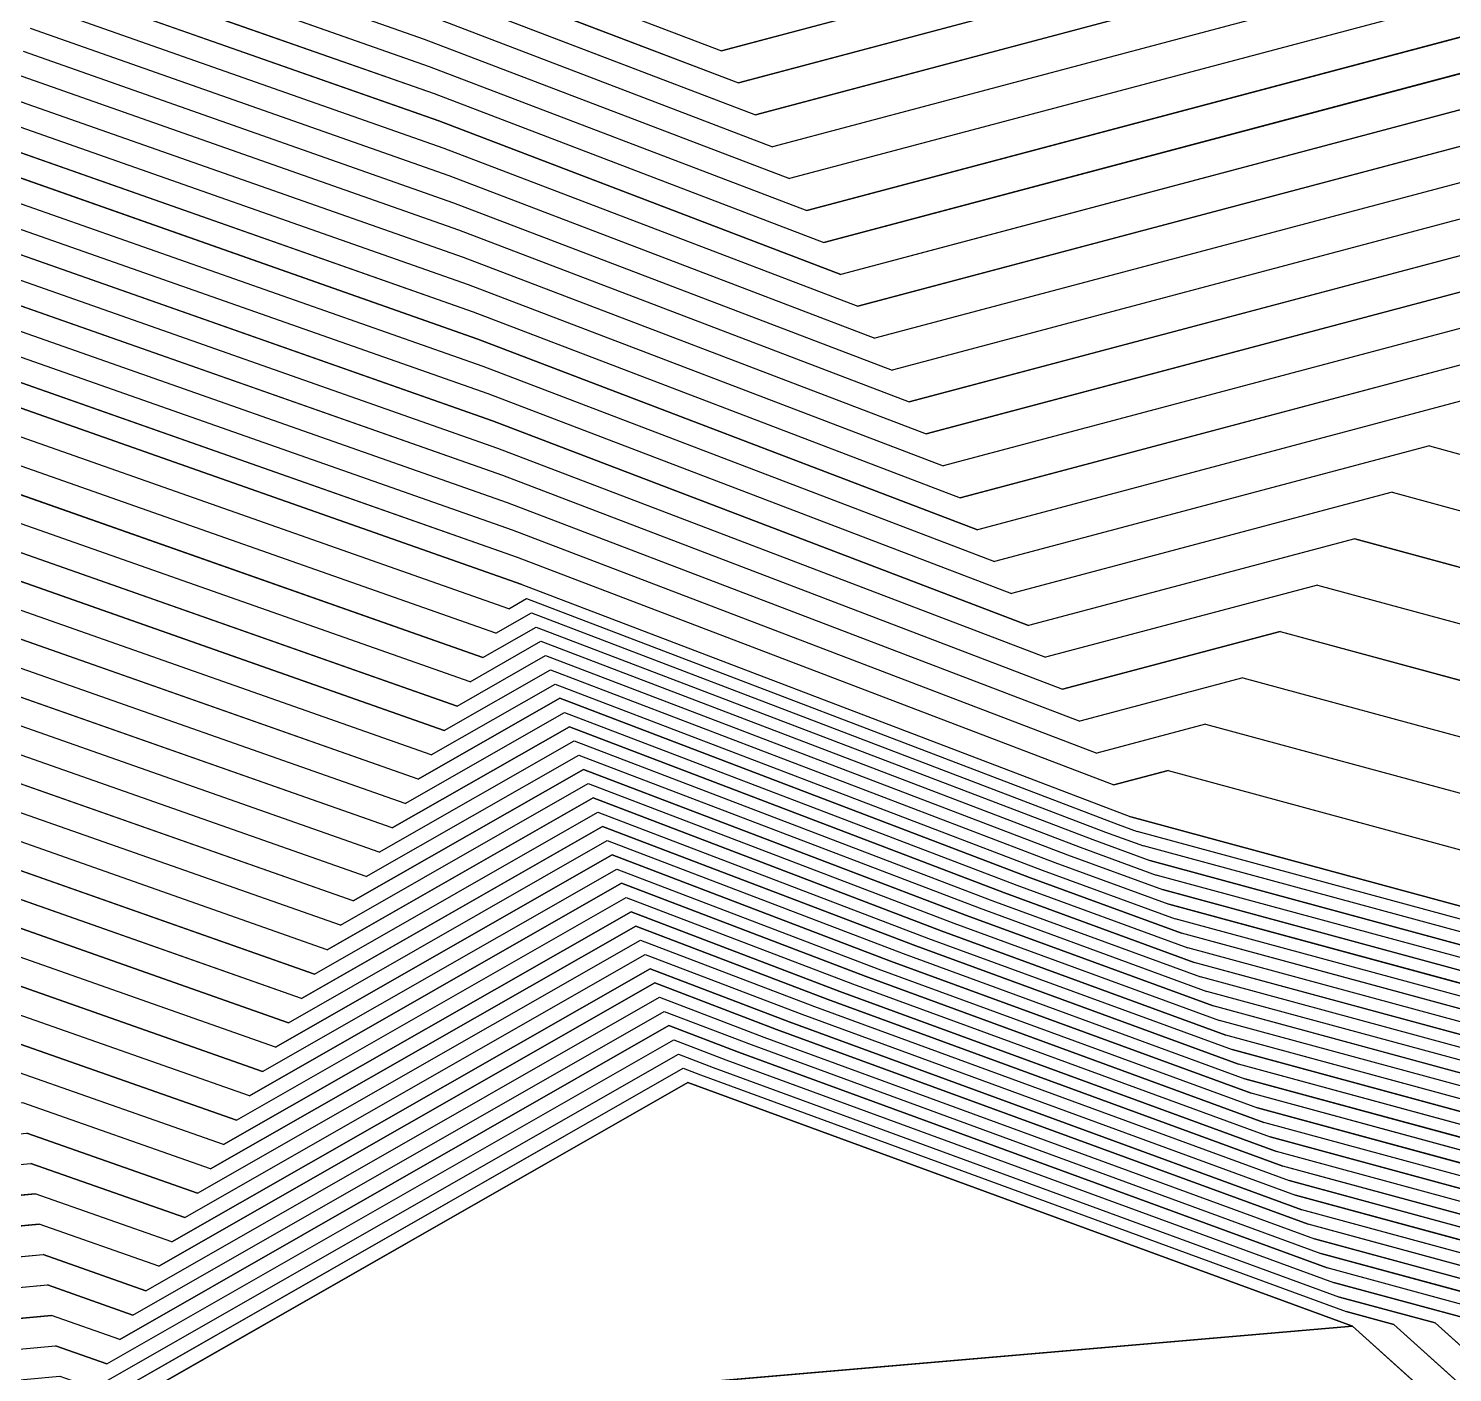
# Model space of a CAD drawing. Extents: x 7084 to 11035, y 13750 to 16729.
# Drawn here: x 9274.3 to 9569.8, y 15449.9 to 15728.9 of the extents above; entities that cross this region are included whole.
import ezdxf

# ---------------------------------------------------------------- set-up
doc = ezdxf.new("R2010")
doc.units = 0
doc.layers.add('Level 1', color=7, linetype='Continuous')

msp = doc.modelspace()

# ---------------------------------------------------------------- linework, layer by layer
at = {"layer": 'Level 1'}
for p, q in [((9688.97, 15796.15), (9418.13, 15724.19)), ((9681.22, 15786.53), (9421.67, 15717.56)), ((9673.48, 15776.9), (9425.21, 15710.94)), ((9665.74, 15767.28), (9428.75, 15704.32)), ((9657.99, 15757.66), (9432.29, 15697.69)), ((9282.03, 15752.84), (9356.47, 15726.64)), ((9280.56, 15748.05), (9357.48, 15720.98)), ((9352.42, 15749.28), (9418.13, 15724.19)), ((9650.25, 15748.04), (9435.83, 15691.07)), ((9279.09, 15743.27), (9358.5, 15715.33)), ((9353.43, 15743.62), (9421.67, 15717.56)), ((9277.62, 15738.48), (9359.51, 15709.67)), ((9642.5, 15738.42), (9439.37, 15684.45)), ((9354.45, 15737.96), (9425.21, 15710.94)), ((9276.15, 15733.69), (9360.52, 15704.01)), ((9355.46, 15732.3), (9428.75, 15704.32)), ((9274.69, 15728.91), (9361.54, 15698.35)), ((9356.47, 15726.64), (9432.29, 15697.69)), ((9634.76, 15728.8), (9442.91, 15677.82)), ((9273.22, 15724.12), (9362.55, 15692.69)), ((9357.48, 15720.98), (9435.83, 15691.07)), ((9271.75, 15719.34), (9363.56, 15687.03)), ((9627.01, 15719.17), (9446.45, 15671.2)), ((9358.5, 15715.33), (9439.37, 15684.45)), ((9270.28, 15714.55), (9364.57, 15681.38)), ((9268.81, 15709.77), (9365.59, 15675.72)), ((9359.51, 15709.67), (9442.91, 15677.82)), ((9619.27, 15709.55), (9449.99, 15664.58)), ((9267.34, 15704.98), (9366.6, 15670.06)), ((9360.52, 15704.01), (9446.45, 15671.2)), ((9265.87, 15700.2), (9367.61, 15664.4)), ((9361.54, 15698.35), (9449.99, 15664.58)), ((9611.52, 15699.93), (9453.54, 15657.95)), ((9264.4, 15695.41), (9368.62, 15658.74)), ((9362.55, 15692.69), (9453.54, 15657.95)), ((9262.94, 15690.63), (9369.64, 15653.08)), ((9603.78, 15690.31), (9457.08, 15651.33)), ((9261.47, 15685.84), (9370.65, 15647.42)), ((9363.56, 15687.03), (9457.08, 15651.33)), ((9260, 15681.06), (9371.66, 15641.77)), ((9364.57, 15681.38), (9460.62, 15644.71)), ((9596.03, 15680.69), (9460.62, 15644.71)), ((9258.53, 15676.27), (9372.68, 15636.11)), ((9365.59, 15675.72), (9464.16, 15638.08)), ((9257.06, 15671.48), (9373.69, 15630.45)), ((9588.29, 15671.06), (9464.16, 15638.08)), ((9366.6, 15670.06), (9467.7, 15631.46)), ((9255.59, 15666.7), (9374.7, 15624.79)), ((9254.12, 15661.91), (9375.71, 15619.13)), ((9367.61, 15664.4), (9471.24, 15624.83)), ((9368.62, 15658.74), (9474.78, 15618.21)), ((9580.54, 15661.44), (9467.7, 15631.46)), ((9376.73, 15613.47), (9252.65, 15657.13)), ((9252.65, 15657.13), (9376.73, 15613.47)), ((9369.64, 15653.08), (9478.32, 15611.59)), ((9374.04, 15608.42), (9253.51, 15650.83)), ((9572.8, 15651.82), (9471.24, 15624.83)), ((9370.65, 15647.42), (9481.86, 15604.96)), ((9371.34, 15603.36), (9254.36, 15644.52)), ((9371.66, 15641.77), (9485.4, 15598.34)), ((9565.05, 15642.2), (9474.78, 15618.21)), ((9565.05, 15642.2), (9856.49, 15563.07)), ((9368.65, 15598.31), (9255.21, 15638.22)), ((9372.68, 15636.11), (9488.94, 15591.72)), ((9557.31, 15632.58), (9478.32, 15611.59)), ((9557.31, 15632.58), (9855.68, 15551.56)), ((9365.96, 15593.25), (9256.07, 15631.92)), ((9373.69, 15630.45), (9492.48, 15585.09)), ((9363.27, 15588.2), (9256.92, 15625.62)), ((9374.7, 15624.79), (9496.02, 15578.47)), ((9549.57, 15622.95), (9481.86, 15604.96)), ((9549.57, 15622.95), (9854.88, 15540.06)), ((9360.58, 15583.14), (9257.78, 15619.32)), ((9375.71, 15619.13), (9499.56, 15571.85)), ((9357.89, 15578.09), (9258.63, 15613.01)), ((9376.73, 15613.47), (9503.1, 15565.22)), ((9541.82, 15613.33), (9485.4, 15598.34)), ((9541.82, 15613.33), (9854.07, 15528.55)), ((9374.04, 15608.42), (9377.71, 15610.52)), ((9377.71, 15610.52), (9500.47, 15563.65)), ((9355.19, 15573.04), (9259.48, 15606.71)), ((9371.34, 15603.36), (9378.7, 15607.57)), ((9378.7, 15607.57), (9497.85, 15562.07)), ((9368.65, 15598.31), (9379.68, 15604.61)), ((9379.68, 15604.61), (9495.22, 15560.5)), ((9534.08, 15603.71), (9488.94, 15591.72)), ((9534.08, 15603.71), (9853.26, 15517.04)), ((9352.5, 15567.98), (9260.34, 15600.41)), ((9365.96, 15593.25), (9380.67, 15601.66)), ((9380.67, 15601.66), (9492.59, 15558.92)), ((9363.27, 15588.2), (9381.65, 15598.7)), ((9381.65, 15598.7), (9489.97, 15557.35)), ((9349.81, 15562.93), (9261.19, 15594.11)), ((9360.58, 15583.14), (9382.64, 15595.75)), ((9382.64, 15595.75), (9487.34, 15555.77)), ((9526.33, 15594.09), (9492.48, 15585.09)), ((9526.33, 15594.09), (9852.46, 15505.54)), ((9357.89, 15578.09), (9383.62, 15592.79)), ((9383.62, 15592.79), (9484.72, 15554.19)), ((9347.12, 15557.87), (9262.04, 15587.81)), ((9355.19, 15573.04), (9384.6, 15589.84)), ((9384.6, 15589.84), (9482.09, 15552.62)), ((9352.5, 15567.98), (9385.59, 15586.89)), ((9385.59, 15586.89), (9479.46, 15551.04)), ((9349.81, 15562.93), (9386.57, 15583.93)), ((9386.57, 15583.93), (9476.84, 15549.47)), ((9518.59, 15584.47), (9496.02, 15578.47)), ((9518.59, 15584.47), (9851.65, 15494.03)), ((9344.43, 15552.82), (9262.9, 15581.5)), ((9347.12, 15557.87), (9387.56, 15580.98)), ((9387.56, 15580.98), (9474.21, 15547.89)), ((9344.43, 15552.82), (9388.54, 15578.02)), ((9388.54, 15578.02), (9471.59, 15546.32)), ((9341.74, 15547.76), (9263.75, 15575.2)), ((9341.74, 15547.76), (9389.53, 15575.07)), ((9389.53, 15575.07), (9468.96, 15544.74)), ((9510.84, 15574.84), (9499.56, 15571.85)), ((9510.84, 15574.84), (9850.85, 15482.53)), ((9339.05, 15542.71), (9390.51, 15572.12)), ((9390.51, 15572.12), (9466.33, 15543.17)), ((9339.05, 15542.71), (9264.6, 15568.9)), ((9336.35, 15537.65), (9391.5, 15569.16)), ((9391.5, 15569.16), (9463.71, 15541.59)), ((9333.66, 15532.6), (9392.48, 15566.21)), ((9392.48, 15566.21), (9461.08, 15540.01)), ((9850.04, 15471.02), (9503.1, 15565.22)), ((9503.1, 15565.22), (9850.04, 15471.02)), ((9336.35, 15537.65), (9265.46, 15562.6)), ((9330.97, 15527.54), (9393.47, 15563.25)), ((9393.47, 15563.25), (9458.46, 15538.44)), ((9497.85, 15562.07), (9505.72, 15559.18)), ((9500.47, 15563.65), (9504.41, 15562.2)), ((9841.44, 15470.69), (9504.41, 15562.2)), ((9328.28, 15522.49), (9394.45, 15560.3)), ((9394.45, 15560.3), (9455.83, 15536.86)), ((9492.59, 15558.92), (9508.35, 15553.14)), ((9495.22, 15560.5), (9507.04, 15556.16)), ((9832.84, 15470.36), (9505.72, 15559.18)), ((9333.66, 15532.6), (9266.31, 15556.3)), ((9325.59, 15517.43), (9395.44, 15557.35)), ((9395.44, 15557.35), (9453.21, 15535.29)), ((9487.34, 15555.77), (9510.97, 15547.1)), ((9489.97, 15557.35), (9509.66, 15550.12)), ((9824.24, 15470.04), (9507.04, 15556.16)), ((9322.9, 15512.38), (9396.42, 15554.39)), ((9396.42, 15554.39), (9450.58, 15533.71)), ((9482.09, 15552.62), (9513.6, 15541.07)), ((9484.72, 15554.19), (9512.29, 15544.08)), ((9815.64, 15469.71), (9508.35, 15553.14)), ((9330.97, 15527.54), (9267.16, 15549.99)), ((9320.21, 15507.32), (9397.41, 15551.44)), ((9397.41, 15551.44), (9447.95, 15532.14)), ((9476.84, 15549.47), (9516.23, 15535.03)), ((9479.46, 15551.04), (9514.91, 15538.05)), ((9807.04, 15469.38), (9509.66, 15550.12)), ((9317.51, 15502.27), (9398.39, 15548.48)), ((9398.39, 15548.48), (9445.33, 15530.56)), ((9474.21, 15547.89), (9517.54, 15532.01)), ((9798.44, 15469.05), (9510.97, 15547.1)), ((9328.28, 15522.49), (9268.02, 15543.69)), ((9314.82, 15497.21), (9399.38, 15545.53)), ((9399.38, 15545.53), (9442.7, 15528.99)), ((9468.96, 15544.74), (9520.17, 15525.97)), ((9471.59, 15546.32), (9518.85, 15528.99)), ((9789.84, 15468.72), (9512.29, 15544.08)), ((9312.13, 15492.16), (9400.36, 15542.57)), ((9400.36, 15542.57), (9440.08, 15527.41)), ((9463.71, 15541.59), (9522.79, 15519.93)), ((9466.33, 15543.17), (9521.48, 15522.95)), ((9781.24, 15468.39), (9513.6, 15541.07)), ((9309.44, 15487.1), (9401.34, 15539.62)), ((9401.34, 15539.62), (9437.45, 15525.84)), ((9458.46, 15538.44), (9525.42, 15513.89)), ((9461.08, 15540.01), (9524.1, 15516.91)), ((9772.64, 15468.07), (9514.91, 15538.05)), ((9325.59, 15517.43), (9268.87, 15537.39)), ((9306.75, 15482.05), (9402.33, 15536.67)), ((9402.33, 15536.67), (9434.82, 15524.26)), ((9453.21, 15535.29), (9528.04, 15507.85)), ((9455.83, 15536.86), (9526.73, 15510.87)), ((9764.04, 15467.74), (9516.23, 15535.03)), ((9304.06, 15476.99), (9403.31, 15533.71)), ((9403.31, 15533.71), (9432.2, 15522.68)), ((9447.95, 15532.14), (9530.67, 15501.81)), ((9450.58, 15533.71), (9529.36, 15504.83)), ((9755.44, 15467.41), (9517.54, 15532.01)), ((9322.9, 15512.38), (9269.72, 15531.09)), ((9301.36, 15471.94), (9404.3, 15530.76)), ((9404.3, 15530.76), (9429.57, 15521.11)), ((9442.7, 15528.99), (9533.29, 15495.77)), ((9445.33, 15530.56), (9531.98, 15498.79)), ((9746.84, 15467.08), (9518.85, 15528.99)), ((9298.67, 15466.88), (9405.28, 15527.8)), ((9405.28, 15527.8), (9426.95, 15519.53)), ((9437.45, 15525.84), (9535.92, 15489.73)), ((9440.08, 15527.41), (9534.61, 15492.75)), ((9738.24, 15466.75), (9520.17, 15525.97)), ((9320.21, 15507.32), (9270.58, 15524.78)), ((9295.98, 15461.83), (9406.27, 15524.85)), ((9406.27, 15524.85), (9424.32, 15517.96)), ((9432.2, 15522.68), (9538.55, 15483.69)), ((9434.82, 15524.26), (9537.23, 15486.71)), ((9729.64, 15466.42), (9521.48, 15522.95)), ((9293.29, 15456.77), (9407.25, 15521.9)), ((9407.25, 15521.9), (9421.7, 15516.38)), ((9429.57, 15521.11), (9539.86, 15480.67)), ((9721.04, 15466.1), (9522.79, 15519.93)), ((9317.51, 15502.27), (9271.43, 15518.48)), ((9290.6, 15451.72), (9408.24, 15518.94)), ((9408.24, 15518.94), (9419.07, 15514.81)), ((9424.32, 15517.96), (9542.49, 15474.63)), ((9426.95, 15519.53), (9541.17, 15477.65)), ((9712.44, 15465.77), (9524.1, 15516.91)), ((9287.91, 15446.66), (9409.22, 15515.99)), ((9409.22, 15515.99), (9416.44, 15513.23)), ((9419.07, 15514.81), (9545.11, 15468.59)), ((9421.7, 15516.38), (9543.8, 15471.61)), ((9703.85, 15465.44), (9525.42, 15513.89)), ((9314.82, 15497.21), (9272.28, 15512.18)), ((9285.22, 15441.61), (9410.21, 15513.03)), ((9410.21, 15513.03), (9413.82, 15511.66)), ((9413.82, 15511.66), (9547.74, 15462.55)), ((9416.44, 15513.23), (9546.42, 15465.57)), ((9695.25, 15465.11), (9526.73, 15510.87)), ((9411.19, 15510.08), (9282.52, 15436.56)), ((9282.52, 15436.56), (9411.19, 15510.08)), ((9549.05, 15459.53), (9411.19, 15510.08)), ((9411.19, 15510.08), (9549.05, 15459.53)), ((9312.13, 15492.16), (9273.14, 15505.88)), ((9686.65, 15464.78), (9528.04, 15507.85)), ((9678.05, 15464.46), (9529.36, 15504.83)), ((9309.44, 15487.1), (9273.99, 15499.58)), ((9669.45, 15464.13), (9530.67, 15501.81)), ((9660.85, 15463.8), (9531.98, 15498.79)), ((9126.35, 15479.62), (9274.84, 15493.27)), ((9306.75, 15482.05), (9274.84, 15493.27)), ((9652.25, 15463.47), (9533.29, 15495.77)), ((9643.65, 15463.14), (9534.61, 15492.75)), ((9635.05, 15462.81), (9535.92, 15489.73)), ((9121.49, 15472.79), (9275.7, 15486.97)), ((9304.06, 15476.99), (9275.7, 15486.97)), ((9626.45, 15462.49), (9537.23, 15486.71)), ((9617.85, 15462.16), (9538.55, 15483.69)), ((9116.63, 15465.97), (9276.55, 15480.67)), ((9301.36, 15471.94), (9276.55, 15480.67)), ((9609.25, 15461.83), (9539.86, 15480.67)), ((9600.65, 15461.5), (9541.17, 15477.65)), ((9111.78, 15459.14), (9277.4, 15474.37)), ((9298.67, 15466.88), (9277.4, 15474.37)), ((9592.05, 15461.17), (9542.49, 15474.63)), ((9583.45, 15460.84), (9543.8, 15471.61)), ((9106.92, 15452.31), (9278.26, 15468.07)), ((9295.98, 15461.83), (9278.26, 15468.07)), ((9574.85, 15460.52), (9545.11, 15468.59)), ((9566.25, 15460.19), (9546.42, 15465.57)), ((9102.06, 15445.48), (9279.11, 15461.76)), ((9293.29, 15456.77), (9279.11, 15461.76)), ((9557.65, 15459.86), (9547.74, 15462.55)), ((9282.52, 15436.56), (9549.05, 15459.53)), ((9549.05, 15459.53), (9282.52, 15436.56)), ((9549.05, 15459.53), (9663.93, 15356.14)), ((9557.65, 15459.86), (9669.25, 15359.42)), ((9566.25, 15460.19), (9674.57, 15362.7)), ((9097.2, 15438.66), (9279.96, 15455.46)), ((9290.6, 15451.72), (9279.96, 15455.46))]:
    msp.add_line(p, q, dxfattribs=at)
for points in [[(8303.88, 15243.81), (8470.86, 15331.17), (8495.9, 15329.67), (8535.79, 15412.29), (8603.89, 15422.77), (8638.08, 15471.2), (8688.72, 15446.76), (8736.99, 15434.17), (8788.77, 15466.53), (8735.73, 15530.8), (8705.82, 15501.51), (8655.18, 15525.96), (8685.09, 15555.25), (8758.92, 15705.78), (8823.03, 15751.37), (8931.29, 15777.01), (8984.42, 15862.47), (9143.8, 15752.32), (9280.56, 15748.05), (9357.48, 15720.98)], [(8303.88, 15243.81), (8470.86, 15331.17), (8495.9, 15329.67), (8535.79, 15412.29), (8603.89, 15422.77), (8638.08, 15471.2), (8688.72, 15446.76), (8736.99, 15434.17), (8788.77, 15466.53), (8735.73, 15530.8), (8705.82, 15501.51), (8655.18, 15525.96), (8685.09, 15555.25), (8758.92, 15705.78), (8823.03, 15751.37), (8931.29, 15777.01), (8984.42, 15862.47), (9143.8, 15752.32), (9280.56, 15748.05), (9357.48, 15720.98)], [(8999.47, 15799.8), (9108.52, 15724.44), (9271.75, 15719.34), (9363.56, 15687.03), (9457.08, 15651.33), (9603.78, 15690.31)], [(8999.47, 15799.8), (9108.52, 15724.44), (9271.75, 15719.34), (9363.56, 15687.03), (9457.08, 15651.33), (9603.78, 15690.31)], [(9352.42, 15749.28), (9418.13, 15724.19), (9688.97, 15796.15)], [(9352.42, 15749.28), (9418.13, 15724.19), (9688.97, 15796.15)], [(9001.98, 15789.35), (9102.64, 15719.79), (9270.28, 15714.55), (9364.57, 15681.38), (9460.62, 15644.71), (9596.03, 15680.69)], [(9001.98, 15789.35), (9102.64, 15719.79), (9270.28, 15714.55), (9364.57, 15681.38), (9460.62, 15644.71), (9596.03, 15680.69)], [(9353.43, 15743.62), (9421.67, 15717.56), (9681.22, 15786.53)], [(9353.43, 15743.62), (9421.67, 15717.56), (9681.22, 15786.53)], [(9354.45, 15737.96), (9425.21, 15710.94), (9673.48, 15776.9), (9867.77, 15724.15), (9997.39, 15554.84), (10008.38, 15411.92)], [(9354.45, 15737.96), (9425.21, 15710.94), (9673.48, 15776.9), (9867.77, 15724.15), (9997.39, 15554.84), (10008.38, 15411.92)], [(8417.27, 15132.19), (8424.62, 15224.1), (8512.5, 15270.08), (8525.68, 15269.29), (8577.15, 15375.9), (8612.99, 15381.41), (8657.11, 15443.91), (8683.76, 15431.04), (8746.05, 15414.8), (8812.86, 15456.56), (8744.42, 15539.49), (8705.82, 15501.69), (8679.16, 15514.56), (8717.76, 15552.36), (8756.62, 15631.58), (8839.34, 15690.4), (8979.03, 15723.49), (9007, 15768.47), (9090.88, 15710.5), (9267.34, 15704.98), (9366.6, 15670.06), (9467.7, 15631.46), (9580.54, 15661.44)], [(8417.27, 15132.19), (8424.62, 15224.1), (8512.5, 15270.08), (8525.68, 15269.29), (8577.15, 15375.9), (8612.99, 15381.41), (8657.11, 15443.91), (8683.76, 15431.04), (8746.05, 15414.8), (8812.86, 15456.56), (8744.42, 15539.49), (8705.82, 15501.69), (8679.16, 15514.56), (8717.76, 15552.36), (8756.62, 15631.58), (8839.34, 15690.4), (8979.03, 15723.49), (9007, 15768.47), (9090.88, 15710.5), (9267.34, 15704.98), (9366.6, 15670.06), (9467.7, 15631.46), (9580.54, 15661.44)], [(9572.8, 15651.82), (9471.24, 15624.83), (9367.61, 15664.4), (9265.87, 15700.2), (9085, 15705.85), (9009.5, 15758.02), (8984.34, 15717.54), (8841.15, 15683.63), (8756.37, 15623.34), (8721.39, 15552.03), (8681.83, 15513.29), (8705.82, 15501.71), (8745.38, 15540.45), (8815.54, 15455.45), (8747.05, 15412.65), (8683.21, 15429.29), (8659.22, 15440.87), (8614, 15376.82), (8581.74, 15371.85), (8528.99, 15262.58), (8517.13, 15263.29), (8438.03, 15221.91), (8430.5, 15127.71)], [(9572.8, 15651.82), (9471.24, 15624.83), (9367.61, 15664.4), (9265.87, 15700.2), (9085, 15705.85), (9009.5, 15758.02), (8984.34, 15717.54), (8841.15, 15683.63), (8756.37, 15623.34), (8721.39, 15552.03), (8681.83, 15513.29), (8705.82, 15501.71), (8745.38, 15540.45), (8815.54, 15455.45), (8747.05, 15412.65), (8683.21, 15429.29), (8659.22, 15440.87), (8614, 15376.82), (8581.74, 15371.85), (8528.99, 15262.58), (8517.13, 15263.29), (8438.03, 15221.91), (8430.5, 15127.71)], [(9357.48, 15720.98), (9435.83, 15691.07), (9650.25, 15748.04), (9865.35, 15689.63), (9977.3, 15543.41), (9986.79, 15419.98), (9985.36, 15250.46), (9934.08, 15028.23), (9913.21, 14678.82), (9867.62, 14606.17), (9658.9, 14530.21), (9523.57, 14484.63), (9342.66, 14487.47), (9270.55, 14413.41), (9012.5, 14455.19), (8995.42, 14580.52), (8851.54, 14604.74), (8743.28, 14607.59), (8654.96, 14607.59), (8602.25, 14624.68), (8382.15, 14712.04)], [(9357.48, 15720.98), (9435.83, 15691.07), (9650.25, 15748.04), (9865.35, 15689.63), (9977.3, 15543.41), (9986.79, 15419.98), (9985.36, 15250.46), (9934.08, 15028.23), (9913.21, 14678.82), (9867.62, 14606.17), (9658.9, 14530.21), (9523.57, 14484.63), (9342.66, 14487.47), (9270.55, 14413.41), (9012.5, 14455.19), (8995.42, 14580.52), (8851.54, 14604.74), (8743.28, 14607.59), (8654.96, 14607.59), (8602.25, 14624.68), (8382.15, 14712.04)], [(9279.09, 15743.27), (9358.5, 15715.33), (9439.37, 15684.45), (9642.5, 15738.42), (9864.55, 15678.13), (9970.6, 15539.6), (9979.59, 15422.67), (9978.12, 15247.68), (9925.18, 15018.28), (9905.41, 14687.26), (9858.35, 14612.27), (9660.62, 14540.3), (9520.92, 14493.25), (9334.17, 14496.19), (9265.86, 14426.03), (9021.39, 14465.61), (9005.21, 14584.34), (8856.69, 14609.34)], [(9279.09, 15743.27), (9358.5, 15715.33), (9439.37, 15684.45), (9642.5, 15738.42), (9864.55, 15678.13), (9970.6, 15539.6), (9979.59, 15422.67), (9978.12, 15247.68), (9925.18, 15018.28), (9905.41, 14687.26), (9858.35, 14612.27), (9660.62, 14540.3), (9520.92, 14493.25), (9334.17, 14496.19), (9265.86, 14426.03), (9021.39, 14465.61), (9005.21, 14584.34), (8856.69, 14609.34)], [(9325.68, 14504.9), (9518.27, 14501.87), (9662.33, 14550.4), (9849.08, 14618.36), (9897.61, 14695.7), (9916.29, 15008.33), (9970.88, 15244.9), (9972.39, 15425.35), (9963.9, 15535.79), (9863.74, 15666.62), (9634.76, 15728.8), (9442.91, 15677.82), (9359.51, 15709.67), (9277.62, 15738.48)], [(9325.68, 14504.9), (9518.27, 14501.87), (9662.33, 14550.4), (9849.08, 14618.36), (9897.61, 14695.7), (9916.29, 15008.33), (9970.88, 15244.9), (9972.39, 15425.35), (9963.9, 15535.79), (9863.74, 15666.62), (9634.76, 15728.8), (9442.91, 15677.82), (9359.51, 15709.67), (9277.62, 15738.48)], [(9276.15, 15733.69), (9360.52, 15704.01), (9446.45, 15671.2), (9627.01, 15719.17), (9862.93, 15655.12), (9957.21, 15531.98), (9965.2, 15428.04)], [(9276.15, 15733.69), (9360.52, 15704.01), (9446.45, 15671.2), (9627.01, 15719.17), (9862.93, 15655.12), (9957.21, 15531.98), (9965.2, 15428.04)], [(9854.88, 15540.06), (9549.57, 15622.95), (9481.86, 15604.96), (9370.65, 15647.42), (9261.47, 15685.84), (9067.36, 15691.91), (9017.03, 15726.69), (9000.25, 15699.7), (8846.59, 15663.31), (8755.6, 15598.61), (8732.29, 15551.07), (8689.83, 15509.49), (8705.82, 15501.77), (8748.28, 15543.35), (8823.56, 15452.13), (8750.07, 15406.19), (8681.55, 15424.06), (8665.56, 15431.78), (8617.04, 15363.03), (8595.53, 15359.72), (8538.92, 15242.45), (8531.01, 15242.92), (8478.28, 15215.34)], [(9854.88, 15540.06), (9549.57, 15622.95), (9481.86, 15604.96), (9370.65, 15647.42), (9261.47, 15685.84), (9067.36, 15691.91), (9017.03, 15726.69), (9000.25, 15699.7), (8846.59, 15663.31), (8755.6, 15598.61), (8732.29, 15551.07), (8689.83, 15509.49), (8705.82, 15501.77), (8748.28, 15543.35), (8823.56, 15452.13), (8750.07, 15406.19), (8681.55, 15424.06), (8665.56, 15431.78), (8617.04, 15363.03), (8595.53, 15359.72), (8538.92, 15242.45), (8531.01, 15242.92), (8478.28, 15215.34)], [(8828.92, 15449.91), (8750.21, 15545.28), (8705.82, 15501.81), (8695.16, 15506.96), (8739.55, 15550.43), (8755.09, 15582.12), (8850.21, 15649.76), (9010.86, 15687.81), (9022.05, 15705.8), (9055.6, 15682.61), (9258.53, 15676.27), (9372.68, 15636.11), (9488.94, 15591.72), (9534.08, 15603.71), (9853.26, 15517.04)], [(8828.92, 15449.91), (8750.21, 15545.28), (8705.82, 15501.81), (8695.16, 15506.96), (8739.55, 15550.43), (8755.09, 15582.12), (8850.21, 15649.76), (9010.86, 15687.81), (9022.05, 15705.8), (9055.6, 15682.61), (9258.53, 15676.27), (9372.68, 15636.11), (9488.94, 15591.72), (9534.08, 15603.71), (9853.26, 15517.04)], [(8555.46, 15208.91), (8618.51, 15339.5), (8622.09, 15340.05), (8676.13, 15416.61), (8678.8, 15415.33), (8755.1, 15395.43), (8836.94, 15446.58), (8753.1, 15548.17), (8705.82, 15501.87), (8703.15, 15503.16), (8750.44, 15549.46), (8754.32, 15557.38), (8855.65, 15629.44), (9026.78, 15669.97), (9029.57, 15674.47), (9037.96, 15668.67), (9254.12, 15661.91), (9375.71, 15619.13)], [(8555.46, 15208.91), (8618.51, 15339.5), (8622.09, 15340.05), (8676.13, 15416.61), (8678.8, 15415.33), (8755.1, 15395.43), (8836.94, 15446.58), (8753.1, 15548.17), (8705.82, 15501.87), (8703.15, 15503.16), (8750.44, 15549.46), (8754.32, 15557.38), (8855.65, 15629.44), (9026.78, 15669.97), (9029.57, 15674.47), (9037.96, 15668.67), (9254.12, 15661.91), (9375.71, 15619.13)], [(8636.3, 15330.54), (8637.52, 15333.96), (8687.94, 15405.38), (8759.12, 15386.82), (8847.65, 15442.15), (8769.43, 15536.93), (8863.96, 15604.15), (9023.61, 15641.96), (9036.41, 15642.95), (9238.08, 15636.65), (9255.21, 15638.22), (9368.65, 15598.31), (9379.68, 15604.61), (9495.22, 15560.5), (9507.04, 15556.16), (9824.24, 15470.04)], [(8636.3, 15330.54), (8637.52, 15333.96), (8687.94, 15405.38), (8759.12, 15386.82), (8847.65, 15442.15), (8769.43, 15536.93), (8863.96, 15604.15), (9023.61, 15641.96), (9036.41, 15642.95), (9238.08, 15636.65), (9255.21, 15638.22), (9368.65, 15598.31), (9379.68, 15604.61), (9495.22, 15560.5), (9507.04, 15556.16), (9824.24, 15470.04)], [(8588.64, 15209.09), (8643.78, 15323.31), (8645.09, 15327.25), (8647.13, 15332.96), (8694.4, 15399.92), (8761.13, 15382.52), (8853, 15439.93), (8779.67, 15528.79), (8868.29, 15591.81), (9017.97, 15627.26), (9039.3, 15628.9), (9228.37, 15622.99), (9256.92, 15625.62), (9363.27, 15588.2), (9381.65, 15598.7), (9489.97, 15557.35), (9509.66, 15550.12), (9807.04, 15469.38)], [(8588.64, 15209.09), (8643.78, 15323.31), (8645.09, 15327.25), (8647.13, 15332.96), (8694.4, 15399.92), (8761.13, 15382.52), (8853, 15439.93), (8779.67, 15528.79), (8868.29, 15591.81), (9017.97, 15627.26), (9039.3, 15628.9), (9228.37, 15622.99), (9256.92, 15625.62), (9363.27, 15588.2), (9381.65, 15598.7), (9489.97, 15557.35), (9509.66, 15550.12), (9807.04, 15469.38)], [(8594.61, 15210.47), (8647.92, 15320.89), (8649.49, 15325.61), (8651.94, 15332.46), (8697.63, 15397.19), (8762.14, 15380.36), (8855.68, 15438.83), (8784.79, 15524.72), (8870.46, 15585.64), (9015.14, 15619.91), (9040.75, 15621.88), (9223.51, 15616.16), (9257.78, 15619.32), (9360.58, 15583.14), (9382.64, 15595.75), (9487.34, 15555.77)], [(8594.61, 15210.47), (8647.92, 15320.89), (8649.49, 15325.61), (8651.94, 15332.46), (8697.63, 15397.19), (8762.14, 15380.36), (8855.68, 15438.83), (8784.79, 15524.72), (8870.46, 15585.64), (9015.14, 15619.91), (9040.75, 15621.88), (9223.51, 15616.16), (9257.78, 15619.32), (9360.58, 15583.14), (9382.64, 15595.75), (9487.34, 15555.77)], [(9375.71, 15619.13), (9499.56, 15571.85), (9510.84, 15574.84), (9850.85, 15482.53)], [(9375.71, 15619.13), (9499.56, 15571.85), (9510.84, 15574.84), (9850.85, 15482.53)], [(9781.24, 15468.39), (9513.6, 15541.07), (9482.09, 15552.62), (9384.6, 15589.84), (9355.19, 15573.04), (9259.48, 15606.71), (9213.79, 15602.51), (9043.64, 15607.83), (9009.5, 15605.2), (8874.79, 15573.3), (8795.03, 15516.58), (8861.03, 15436.61), (8764.15, 15376.06), (8704.09, 15391.72), (8661.55, 15331.46), (8658.29, 15322.33), (8656.19, 15316.03), (8606.56, 15213.22)], [(9781.24, 15468.39), (9513.6, 15541.07), (9482.09, 15552.62), (9384.6, 15589.84), (9355.19, 15573.04), (9259.48, 15606.71), (9213.79, 15602.51), (9043.64, 15607.83), (9009.5, 15605.2), (8874.79, 15573.3), (8795.03, 15516.58), (8861.03, 15436.61), (8764.15, 15376.06), (8704.09, 15391.72), (8661.55, 15331.46), (8658.29, 15322.33), (8656.19, 15316.03), (8606.56, 15213.22)], [(9764.04, 15467.74), (9516.23, 15535.03), (9476.84, 15549.47), (9386.57, 15583.93), (9349.81, 15562.93), (9261.19, 15594.11), (9204.08, 15588.86), (9046.52, 15593.78), (9003.85, 15590.5), (8879.12, 15560.96), (8805.27, 15508.44), (8866.38, 15434.39), (8766.16, 15371.76), (8710.55, 15386.26), (8671.16, 15330.46), (8667.08, 15319.05), (8664.46, 15311.17), (8618.51, 15215.98)], [(9764.04, 15467.74), (9516.23, 15535.03), (9476.84, 15549.47), (9386.57, 15583.93), (9349.81, 15562.93), (9261.19, 15594.11), (9204.08, 15588.86), (9046.52, 15593.78), (9003.85, 15590.5), (8879.12, 15560.96), (8805.27, 15508.44), (8866.38, 15434.39), (8766.16, 15371.76), (8710.55, 15386.26), (8671.16, 15330.46), (8667.08, 15319.05), (8664.46, 15311.17), (8618.51, 15215.98)], [(9738.24, 15466.75), (9520.17, 15525.97), (9468.96, 15544.74), (9389.53, 15575.07), (9341.74, 15547.76), (9263.75, 15575.2), (9189.5, 15568.37), (9050.86, 15572.71), (8995.38, 15568.44), (8885.62, 15542.44), (8820.63, 15496.23), (8874.41, 15431.07), (8769.18, 15365.3), (8720.24, 15378.06), (8685.58, 15328.96), (8680.28, 15314.12), (8676.87, 15303.88)], [(9738.24, 15466.75), (9520.17, 15525.97), (9468.96, 15544.74), (9389.53, 15575.07), (9341.74, 15547.76), (9263.75, 15575.2), (9189.5, 15568.37), (9050.86, 15572.71), (8995.38, 15568.44), (8885.62, 15542.44), (8820.63, 15496.23), (8874.41, 15431.07), (8769.18, 15365.3), (8720.24, 15378.06), (8685.58, 15328.96), (8680.28, 15314.12), (8676.87, 15303.88)], [(9721.04, 15466.1), (9522.79, 15519.93), (9463.71, 15541.59), (9391.5, 15569.16), (9336.35, 15537.65), (9265.46, 15562.6), (9179.79, 15554.72), (9053.74, 15558.66)], [(9721.04, 15466.1), (9522.79, 15519.93), (9463.71, 15541.59), (9391.5, 15569.16), (9336.35, 15537.65), (9265.46, 15562.6), (9179.79, 15554.72), (9053.74, 15558.66)], [(8622.38, 14978.73), (8613.65, 15061.06), (8625.2, 15087.31), (8630.19, 15149.68), (8643.85, 15178.04), (8648.05, 15190.64), (8654.35, 15224.25), (8689.27, 15296.6), (8693.47, 15309.2), (8699.99, 15327.45), (8729.93, 15369.86), (8772.2, 15358.84), (8882.44, 15427.74), (8835.99, 15484.02), (8892.12, 15523.93), (8986.92, 15546.38), (9055.19, 15551.63), (9174.93, 15547.89), (9266.31, 15556.3), (9333.66, 15532.6), (9392.48, 15566.21), (9461.08, 15540.01), (9524.1, 15516.91), (9712.44, 15465.77)], [(8622.38, 14978.73), (8613.65, 15061.06), (8625.2, 15087.31), (8630.19, 15149.68), (8643.85, 15178.04), (8648.05, 15190.64), (8654.35, 15224.25), (8689.27, 15296.6), (8693.47, 15309.2), (8699.99, 15327.45), (8729.93, 15369.86), (8772.2, 15358.84), (8882.44, 15427.74), (8835.99, 15484.02), (8892.12, 15523.93), (8986.92, 15546.38), (9055.19, 15551.63), (9174.93, 15547.89), (9266.31, 15556.3), (9333.66, 15532.6), (9392.48, 15566.21), (9461.08, 15540.01), (9524.1, 15516.91), (9712.44, 15465.77)], [(9703.85, 15465.44), (9525.42, 15513.89), (9458.46, 15538.44), (9393.47, 15563.25), (9330.97, 15527.54), (9267.16, 15549.99), (9170.07, 15541.07), (9056.63, 15544.61), (8984.09, 15539.03), (8894.29, 15517.76), (8841.11, 15479.95), (8885.11, 15426.63), (8773.2, 15356.69), (8733.16, 15367.13), (8704.8, 15326.95), (8697.87, 15307.56), (8693.41, 15294.17), (8660.32, 15225.63)], [(9703.85, 15465.44), (9525.42, 15513.89), (9458.46, 15538.44), (9393.47, 15563.25), (9330.97, 15527.54), (9267.16, 15549.99), (9170.07, 15541.07), (9056.63, 15544.61), (8984.09, 15539.03), (8894.29, 15517.76), (8841.11, 15479.95), (8885.11, 15426.63), (8773.2, 15356.69), (8733.16, 15367.13), (8704.8, 15326.95), (8697.87, 15307.56), (8693.41, 15294.17), (8660.32, 15225.63)], [(8659.21, 15189.2), (8666.3, 15227.01), (8697.55, 15291.74), (8702.27, 15305.92), (8709.61, 15326.45), (8736.39, 15364.4), (8774.21, 15354.54), (8887.79, 15425.53), (8846.24, 15475.88), (8896.45, 15511.59), (8981.27, 15531.68), (9058.08, 15537.59), (9165.21, 15534.24), (9268.02, 15543.69), (9328.28, 15522.49), (9394.45, 15560.3), (9455.83, 15536.86), (9526.73, 15510.87), (9695.25, 15465.11)], [(8659.21, 15189.2), (8666.3, 15227.01), (8697.55, 15291.74), (8702.27, 15305.92), (8709.61, 15326.45), (8736.39, 15364.4), (8774.21, 15354.54), (8887.79, 15425.53), (8846.24, 15475.88), (8896.45, 15511.59), (8981.27, 15531.68), (9058.08, 15537.59), (9165.21, 15534.24), (9268.02, 15543.69), (9328.28, 15522.49), (9394.45, 15560.3), (9455.83, 15536.86), (9526.73, 15510.87), (9695.25, 15465.11)], [(9686.65, 15464.78), (9528.04, 15507.85), (9453.21, 15535.29), (9395.44, 15557.35), (9325.59, 15517.43), (9268.87, 15537.39), (9160.36, 15527.41), (9059.52, 15530.56), (8978.45, 15524.33), (8898.62, 15505.42), (8851.36, 15471.81), (8890.47, 15424.42), (8775.21, 15352.39), (8739.62, 15361.67)], [(9686.65, 15464.78), (9528.04, 15507.85), (9453.21, 15535.29), (9395.44, 15557.35), (9325.59, 15517.43), (9268.87, 15537.39), (9160.36, 15527.41), (9059.52, 15530.56), (8978.45, 15524.33), (8898.62, 15505.42), (8851.36, 15471.81), (8890.47, 15424.42), (8775.21, 15352.39), (8739.62, 15361.67)], [(9487.34, 15555.77), (9510.97, 15547.1), (9798.44, 15469.05)], [(9487.34, 15555.77), (9510.97, 15547.1), (9798.44, 15469.05)], [(8644.11, 15087.31), (8648.05, 15136.55), (8665.12, 15172), (8670.37, 15187.75), (8678.24, 15229.77), (8705.82, 15286.88), (8711.07, 15302.64), (8719.22, 15325.45), (8742.85, 15358.93), (8776.22, 15350.23), (8893.14, 15423.31), (8856.48, 15467.74), (8900.79, 15499.25), (8975.63, 15516.97), (9060.97, 15523.54), (9155.5, 15520.58), (9269.72, 15531.09), (9322.9, 15512.38), (9396.42, 15554.39), (9450.58, 15533.71), (9529.36, 15504.83), (9678.05, 15464.46)], [(8644.11, 15087.31), (8648.05, 15136.55), (8665.12, 15172), (8670.37, 15187.75), (8678.24, 15229.77), (8705.82, 15286.88), (8711.07, 15302.64), (8719.22, 15325.45), (8742.85, 15358.93), (8776.22, 15350.23), (8893.14, 15423.31), (8856.48, 15467.74), (8900.79, 15499.25), (8975.63, 15516.97), (9060.97, 15523.54), (9155.5, 15520.58), (9269.72, 15531.09), (9322.9, 15512.38), (9396.42, 15554.39), (9450.58, 15533.71), (9529.36, 15504.83), (9678.05, 15464.46)], [(9669.45, 15464.13), (9530.67, 15501.81), (9447.95, 15532.14), (9397.41, 15551.44), (9320.21, 15507.32), (9270.58, 15524.78), (9150.64, 15513.76), (9062.41, 15516.51), (8972.8, 15509.62), (8902.95, 15493.08), (8861.6, 15463.67), (8895.82, 15422.2), (8777.22, 15348.08), (8746.08, 15356.2), (8724.02, 15324.95), (8715.47, 15300.99), (8709.95, 15284.45), (8684.22, 15231.15), (8675.95, 15187.03)], [(9669.45, 15464.13), (9530.67, 15501.81), (9447.95, 15532.14), (9397.41, 15551.44), (9320.21, 15507.32), (9270.58, 15524.78), (9150.64, 15513.76), (9062.41, 15516.51), (8972.8, 15509.62), (8902.95, 15493.08), (8861.6, 15463.67), (8895.82, 15422.2), (8777.22, 15348.08), (8746.08, 15356.2), (8724.02, 15324.95), (8715.47, 15300.99), (8709.95, 15284.45), (8684.22, 15231.15), (8675.95, 15187.03)], [(8681.53, 15186.31), (8690.19, 15232.53), (8714.09, 15282.02), (8719.87, 15299.35), (8728.83, 15324.45), (8749.31, 15353.47), (8778.23, 15345.93), (8898.49, 15421.09), (8866.72, 15459.6), (8905.12, 15486.91), (8969.98, 15502.27), (9063.85, 15509.49), (9145.78, 15506.93), (9271.43, 15518.48), (9317.51, 15502.27), (9398.39, 15548.48), (9445.33, 15530.56), (9531.98, 15498.79), (9660.85, 15463.8)], [(8681.53, 15186.31), (8690.19, 15232.53), (8714.09, 15282.02), (8719.87, 15299.35), (8728.83, 15324.45), (8749.31, 15353.47), (8778.23, 15345.93), (8898.49, 15421.09), (8866.72, 15459.6), (8905.12, 15486.91), (8969.98, 15502.27), (9063.85, 15509.49), (9145.78, 15506.93), (9271.43, 15518.48), (9317.51, 15502.27), (9398.39, 15548.48), (9445.33, 15530.56), (9531.98, 15498.79), (9660.85, 15463.8)], [(9652.25, 15463.47), (9533.29, 15495.77), (9442.7, 15528.99), (9399.38, 15545.53), (9314.82, 15497.21), (9272.28, 15512.18), (9140.92, 15500.1), (9065.3, 15502.46), (8967.16, 15494.92), (8907.29, 15480.74), (8871.84, 15455.53), (8901.17, 15419.99), (8779.24, 15343.78), (8752.54, 15350.74), (8733.64, 15323.95), (8724.26, 15297.71), (8718.22, 15279.59), (8696.17, 15233.9), (8687.11, 15185.59)], [(9652.25, 15463.47), (9533.29, 15495.77), (9442.7, 15528.99), (9399.38, 15545.53), (9314.82, 15497.21), (9272.28, 15512.18), (9140.92, 15500.1), (9065.3, 15502.46), (8967.16, 15494.92), (8907.29, 15480.74), (8871.84, 15455.53), (8901.17, 15419.99), (8779.24, 15343.78), (8752.54, 15350.74), (8733.64, 15323.95), (8724.26, 15297.71), (8718.22, 15279.59), (8696.17, 15233.9), (8687.11, 15185.59)], [(9643.65, 15463.14), (9534.61, 15492.75), (9440.08, 15527.41), (9400.36, 15542.57), (9312.13, 15492.16), (9273.14, 15505.88), (9136.07, 15493.27), (9066.74, 15495.44), (8964.33, 15487.56)], [(9643.65, 15463.14), (9534.61, 15492.75), (9440.08, 15527.41), (9400.36, 15542.57), (9312.13, 15492.16), (9273.14, 15505.88), (9136.07, 15493.27), (9066.74, 15495.44), (8964.33, 15487.56)], [(8698.27, 15184.14), (8708.11, 15236.66), (8726.5, 15274.74), (8733.06, 15294.43), (8743.25, 15322.95), (8759, 15345.27), (8781.25, 15339.47), (8906.52, 15417.77), (8882.08, 15447.39), (8911.62, 15468.39), (8961.51, 15480.21), (9068.19, 15488.42), (9131.21, 15486.45), (9273.99, 15499.58), (9309.44, 15487.1), (9401.34, 15539.62), (9437.45, 15525.84), (9535.92, 15489.73), (9635.05, 15462.81)], [(8698.27, 15184.14), (8708.11, 15236.66), (8726.5, 15274.74), (8733.06, 15294.43), (8743.25, 15322.95), (8759, 15345.27), (8781.25, 15339.47), (8906.52, 15417.77), (8882.08, 15447.39), (8911.62, 15468.39), (8961.51, 15480.21), (9068.19, 15488.42), (9131.21, 15486.45), (9273.99, 15499.58), (9309.44, 15487.1), (9401.34, 15539.62), (9437.45, 15525.84), (9535.92, 15489.73), (9635.05, 15462.81)], [(8737.46, 15292.79), (8748.05, 15322.45), (8762.23, 15342.54), (8782.25, 15337.32), (8909.2, 15416.66), (8887.2, 15443.32), (8913.79, 15462.22), (8958.69, 15472.86), (9069.63, 15481.39), (9126.35, 15479.62), (9274.84, 15493.27), (9306.75, 15482.05), (9402.33, 15536.67), (9434.82, 15524.26), (9537.23, 15486.71), (9626.45, 15462.49)], [(8737.46, 15292.79), (8748.05, 15322.45), (8762.23, 15342.54), (8782.25, 15337.32), (8909.2, 15416.66), (8887.2, 15443.32), (8913.79, 15462.22), (8958.69, 15472.86), (9069.63, 15481.39), (9126.35, 15479.62), (9274.84, 15493.27), (9306.75, 15482.05), (9402.33, 15536.67), (9434.82, 15524.26), (9537.23, 15486.71), (9626.45, 15462.49)], [(9617.85, 15462.16), (9538.55, 15483.69), (9432.2, 15522.68), (9403.31, 15533.71), (9304.06, 15476.99), (9275.7, 15486.97), (9121.49, 15472.79), (9071.08, 15474.37), (8955.87, 15465.51), (8915.95, 15456.05), (8892.32, 15439.25), (8911.87, 15415.55), (8783.26, 15335.17), (8765.46, 15339.81), (8752.86, 15321.95), (8741.86, 15291.15), (8734.77, 15269.88), (8720.06, 15239.42), (8709.43, 15182.7)], [(9617.85, 15462.16), (9538.55, 15483.69), (9432.2, 15522.68), (9403.31, 15533.71), (9304.06, 15476.99), (9275.7, 15486.97), (9121.49, 15472.79), (9071.08, 15474.37), (8955.87, 15465.51), (8915.95, 15456.05), (8892.32, 15439.25), (8911.87, 15415.55), (8783.26, 15335.17), (8765.46, 15339.81), (8752.86, 15321.95), (8741.86, 15291.15), (8734.77, 15269.88), (8720.06, 15239.42), (8709.43, 15182.7)], [(9609.25, 15461.83), (9539.86, 15480.67), (9429.57, 15521.11), (9404.3, 15530.76), (9301.36, 15471.94), (9276.55, 15480.67), (9116.63, 15465.97), (9072.52, 15467.34), (8953.04, 15458.15)], [(9609.25, 15461.83), (9539.86, 15480.67), (9429.57, 15521.11), (9404.3, 15530.76), (9301.36, 15471.94), (9276.55, 15480.67), (9116.63, 15465.97), (9072.52, 15467.34), (8953.04, 15458.15)], [(8750.65, 15287.87), (8762.47, 15320.95), (8771.92, 15334.34), (8785.27, 15330.86), (8917.23, 15413.34), (8902.56, 15431.11), (8920.28, 15443.71), (8950.22, 15450.8), (9073.96, 15460.32), (9111.78, 15459.14), (9277.4, 15474.37), (9298.67, 15466.88), (9405.28, 15527.8), (9426.95, 15519.53), (9541.17, 15477.65), (9600.65, 15461.5)], [(8750.65, 15287.87), (8762.47, 15320.95), (8771.92, 15334.34), (8785.27, 15330.86), (8917.23, 15413.34), (8902.56, 15431.11), (8920.28, 15443.71), (8950.22, 15450.8), (9073.96, 15460.32), (9111.78, 15459.14), (9277.4, 15474.37), (9298.67, 15466.88), (9405.28, 15527.8), (9426.95, 15519.53), (9541.17, 15477.65), (9600.65, 15461.5)], [(8691.37, 15087.31), (8692.69, 15103.73), (8718.29, 15156.9), (8726.17, 15180.53), (8737.98, 15243.55), (8747.17, 15262.59), (8755.05, 15286.22), (8767.28, 15320.45), (8775.15, 15331.61), (8786.28, 15328.71), (8919.9, 15412.23), (8907.68, 15427.04), (8922.45, 15437.54), (8947.4, 15443.45), (9075.41, 15453.3), (9106.92, 15452.31), (9278.26, 15468.07), (9295.98, 15461.83), (9406.27, 15524.85), (9424.32, 15517.96), (9542.49, 15474.63), (9592.05, 15461.17)], [(8691.37, 15087.31), (8692.69, 15103.73), (8718.29, 15156.9), (8726.17, 15180.53), (8737.98, 15243.55), (8747.17, 15262.59), (8755.05, 15286.22), (8767.28, 15320.45), (8775.15, 15331.61), (8786.28, 15328.71), (8919.9, 15412.23), (8907.68, 15427.04), (8922.45, 15437.54), (8947.4, 15443.45), (9075.41, 15453.3), (9106.92, 15452.31), (9278.26, 15468.07), (9295.98, 15461.83), (9406.27, 15524.85), (9424.32, 15517.96), (9542.49, 15474.63), (9592.05, 15461.17)], [(9583.45, 15460.84), (9543.8, 15471.61), (9421.7, 15516.38), (9407.25, 15521.9), (9293.29, 15456.77), (9279.11, 15461.76), (9102.06, 15445.48), (9076.85, 15446.27)], [(9583.45, 15460.84), (9543.8, 15471.61), (9421.7, 15516.38), (9407.25, 15521.9), (9293.29, 15456.77), (9279.11, 15461.76), (9102.06, 15445.48), (9076.85, 15446.27)], [(8763.85, 15282.94), (8776.89, 15319.45), (8781.61, 15326.15), (8788.29, 15324.41), (8925.25, 15410.01), (8917.92, 15418.9), (8926.78, 15425.2), (8941.75, 15428.74), (9078.3, 15439.25), (9097.2, 15438.66), (9279.96, 15455.46), (9290.6, 15451.72), (9408.24, 15518.94), (9419.07, 15514.81), (9545.11, 15468.59), (9574.85, 15460.52)], [(8763.85, 15282.94), (8776.89, 15319.45), (8781.61, 15326.15), (8788.29, 15324.41), (8925.25, 15410.01), (8917.92, 15418.9), (8926.78, 15425.2), (8941.75, 15428.74), (9078.3, 15439.25), (9097.2, 15438.66), (9279.96, 15455.46), (9290.6, 15451.72), (9408.24, 15518.94), (9419.07, 15514.81), (9545.11, 15468.59), (9574.85, 15460.52)], [(8742.91, 15178.37), (8755.91, 15247.69), (8759.58, 15255.3), (8768.25, 15281.3), (8781.69, 15318.95), (8784.84, 15323.41), (8789.29, 15322.25), (8927.93, 15408.9), (8923.04, 15414.83), (8928.95, 15419.03), (8938.93, 15421.39), (9079.74, 15432.22), (9092.35, 15431.83), (9280.82, 15449.16), (9287.91, 15446.66), (9409.22, 15515.99), (9416.44, 15513.23), (9546.42, 15465.57), (9566.25, 15460.19), (9674.57, 15362.7)], [(8742.91, 15178.37), (8755.91, 15247.69), (8759.58, 15255.3), (8768.25, 15281.3), (8781.69, 15318.95), (8784.84, 15323.41), (8789.29, 15322.25), (8927.93, 15408.9), (8923.04, 15414.83), (8928.95, 15419.03), (8938.93, 15421.39), (9079.74, 15432.22), (9092.35, 15431.83), (9280.82, 15449.16), (9287.91, 15446.66), (9409.22, 15515.99), (9416.44, 15513.23), (9546.42, 15465.57), (9566.25, 15460.19), (9674.57, 15362.7)], [(8748.49, 15177.64), (8761.88, 15249.07), (8763.72, 15252.88), (8772.65, 15279.66), (8786.5, 15318.45), (8788.07, 15320.68), (8790.3, 15320.1), (8930.61, 15407.79), (8928.16, 15410.76), (8931.12, 15412.86), (8936.11, 15414.04), (9081.19, 15425.2), (9087.49, 15425), (9281.67, 15442.86), (9285.22, 15441.61), (9410.21, 15513.03), (9413.82, 15511.66), (9547.74, 15462.55), (9557.65, 15459.86), (9669.25, 15359.42)], [(8748.49, 15177.64), (8761.88, 15249.07), (8763.72, 15252.88), (8772.65, 15279.66), (8786.5, 15318.45), (8788.07, 15320.68), (8790.3, 15320.1), (8930.61, 15407.79), (8928.16, 15410.76), (8931.12, 15412.86), (8936.11, 15414.04), (9081.19, 15425.2), (9087.49, 15425), (9281.67, 15442.86), (9285.22, 15441.61), (9410.21, 15513.03), (9413.82, 15511.66), (9547.74, 15462.55), (9557.65, 15459.86), (9669.25, 15359.42)], [(9624.87, 15034.47), (9696.1, 15190.71), (9663.93, 15356.14), (9549.05, 15459.53), (9282.52, 15436.56), (9549.05, 15459.53), (9411.19, 15510.08), (9282.52, 15436.56), (9411.19, 15510.08), (9549.05, 15459.53)], [(9624.87, 15034.47), (9696.1, 15190.71), (9663.93, 15356.14), (9549.05, 15459.53), (9282.52, 15436.56), (9549.05, 15459.53), (9411.19, 15510.08), (9282.52, 15436.56), (9411.19, 15510.08), (9549.05, 15459.53)]]:
    msp.add_lwpolyline(points, dxfattribs=at)

doc.saveas('drawing.dxf')
